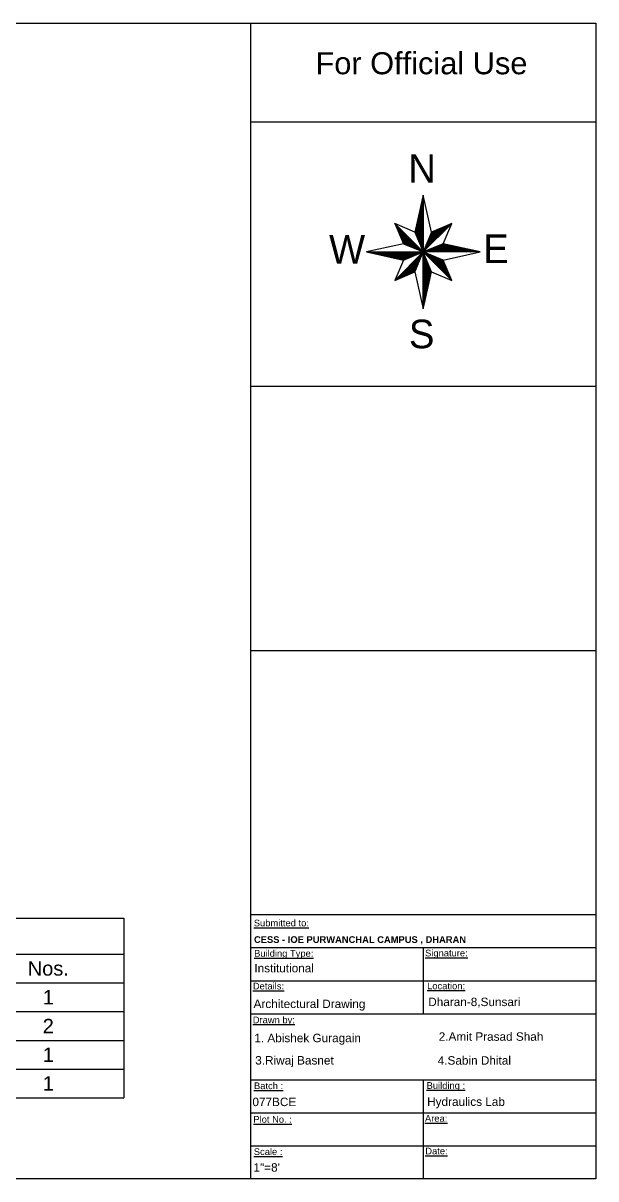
# Model space of a CAD drawing. Header units: inches. Extents: x -6800 to 96653, y -25814 to 17379.
# Drawn here: x 8369 to 8926, y -6966 to -5842 of the extents above; entities that cross this region are included whole.
import ezdxf

# ---------------------------------------------------------------- set-up
doc = ezdxf.new("R2010")
doc.units = ezdxf.units.IN
doc.header["$MEASUREMENT"] = 0
doc.layers.add('Page Format', color=7, linetype='Continuous', lineweight=25)
doc.layers.add('text', color=31, linetype='Continuous', lineweight=13)
doc.styles.add('GOTHICE', font='gothice')
doc.styles.get("Standard").update_dxf_attribs({"font": 'arial.ttf'})

# ---------------------------------------------------------------- blocks, each defined once
blk = doc.blocks.new('*T265')
at = {"layer": 'text', "color": 0, "linetype": 'ByBlock', "lineweight": -2, "transparency": 16777216}
for p, q in [((0, 0), (935.7, 0)), ((0, 0), (0, -174.8)), ((935.7, 0), (935.7, -174.8)), ((0, -35.2), (935.7, -35.2)), ((71, -35.2), (71, -174.8)), ((352, -35.2), (352, -174.8)), ((450.8, -35.2), (450.8, -174.8)), ((788.9, -35.2), (788.9, -174.8)), ((0, -63.1), (935.7, -63.1)), ((0, -91), (935.7, -91)), ((0, -118.9), (935.7, -118.9)), ((0, -146.8), (935.7, -146.8)), ((0, -174.8), (935.7, -174.8))]:
    blk.add_line(p, q, dxfattribs=at)
at = {"layer": 'text', "color": 0, "transparency": 16777216}
for s, insert, char_height, width, attachment_point in [('Opening Schedual', (467.9, -17.6), 19.388, 926.412, 5), ('S.N', (35.5, -49.1), 13.96, 61.666, 5), ('Particular', (211.5, -49.1), 13.96, 271.693, 5), ('Symbol', (401.4, -49.1), 13.96, 89.544, 5), ('Sizes', (619.9, -49.1), 13.96, 328.754, 5), ('Nos.', (862.3, -49.1), 13.96, 137.529, 5), ('Main Door', (211.5, -67.7), 13.96, 271.693, 2), ('1', (35.5, -77), 14, 61.666, 5), ('MD', (401.4, -67.7), 13.96, 89.544, 2), ('5\'-5" x 6\'-7"', (619.9, -67.7), 13.959, 328.754, 2), ('1', (862.3, -77), 14, 137.529, 5), ('2', (35.5, -105), 14, 61.666, 5), ('Door', (211.5, -95.6), 13.96, 271.693, 2), ('D', (401.4, -95.6), 14, 89.544, 2), ('3\'-2" x 9\'-0"', (619.9, -95.6), 13.959, 328.754, 2), ('2', (862.3, -105), 14, 137.529, 5), ('Window', (211.5, -123.6), 13.96, 271.693, 2), ('9\'-0" x 5\'-2"', (619.9, -123.6), 13.959, 328.754, 2), ('3', (35.5, -132.9), 14, 61.666, 5), ('W', (401.4, -123.6), 14, 89.544, 2), ('1', (862.3, -132.9), 14, 137.529, 5), ('4', (35.5, -160.8), 14, 61.666, 5), ('Window', (211.5, -151.5), 13.96, 271.693, 2), ('W1', (401.4, -151.5), 13.96, 89.544, 2), ('2\'-0" x 5\'-2"', (619.9, -151.5), 13.959, 328.754, 2), ('1', (862.3, -160.8), 14, 137.529, 5)]:
    blk.add_mtext(s, dxfattribs=dict(at, insert=insert, char_height=char_height, width=width, attachment_point=attachment_point))
blk = doc.blocks.new('*X360')
at = {"color": 0}
for p, q in [((15.32, 10.228), (16.001, 10.909)), ((15.332, 10.259), (15.97, 10.896)), ((15.345, 10.289), (15.939, 10.883)), ((15.357, 10.319), (15.908, 10.87)), ((15.37, 10.349), (15.877, 10.857)), ((15.382, 10.379), (15.846, 10.843)), ((15.395, 10.409), (15.815, 10.83)), ((15.407, 10.44), (15.784, 10.817)), ((15.42, 10.47), (15.754, 10.804)), ((15.432, 10.5), (15.723, 10.791)), ((15.445, 10.53), (15.692, 10.777)), ((15.457, 10.56), (15.661, 10.764)), ((15.47, 10.591), (15.63, 10.751)), ((15.482, 10.621), (15.599, 10.738)), ((15.495, 10.651), (15.568, 10.725)), ((15.507, 10.681), (15.537, 10.711))]:
    blk.add_line(p, q, dxfattribs=at)
blk = doc.blocks.new('*X359')
at = {"color": 0}
for p, q in [((15.325, 10.217), (15.333, 10.224)), ((15.343, 10.217), (15.363, 10.237)), ((15.361, 10.217), (15.393, 10.249)), ((15.378, 10.217), (15.424, 10.262)), ((15.396, 10.217), (15.454, 10.274)), ((15.414, 10.217), (15.484, 10.287)), ((15.432, 10.217), (15.514, 10.299)), ((15.449, 10.217), (15.544, 10.312)), ((15.467, 10.217), (15.574, 10.324)), ((15.485, 10.217), (15.605, 10.337)), ((15.502, 10.217), (15.635, 10.349)), ((15.52, 10.217), (15.665, 10.362)), ((15.538, 10.217), (15.695, 10.374)), ((15.555, 10.217), (15.725, 10.387)), ((15.573, 10.217), (15.756, 10.399)), ((15.591, 10.217), (15.786, 10.412)), ((15.608, 10.217), (15.808, 10.416)), ((15.626, 10.217), (15.822, 10.413)), ((15.644, 10.217), (15.837, 10.41)), ((15.661, 10.217), (15.851, 10.406)), ((15.679, 10.217), (15.866, 10.403)), ((15.697, 10.217), (15.88, 10.4)), ((15.714, 10.217), (15.895, 10.397)), ((15.732, 10.217), (15.909, 10.394)), ((15.75, 10.217), (15.924, 10.39)), ((15.767, 10.217), (15.938, 10.387)), ((15.785, 10.217), (15.952, 10.384)), ((15.803, 10.217), (15.967, 10.381)), ((15.82, 10.217), (15.981, 10.378)), ((15.838, 10.217), (15.996, 10.374)), ((15.856, 10.217), (16.01, 10.371)), ((15.873, 10.217), (16.025, 10.368)), ((15.891, 10.217), (16.039, 10.365)), ((15.909, 10.217), (16.054, 10.362)), ((15.926, 10.217), (16.068, 10.358)), ((15.944, 10.217), (16.083, 10.355)), ((15.962, 10.217), (16.097, 10.352)), ((15.98, 10.217), (16.112, 10.349)), ((15.997, 10.217), (16.126, 10.346)), ((16.015, 10.217), (16.141, 10.342)), ((16.033, 10.217), (16.155, 10.339)), ((16.05, 10.217), (16.17, 10.336)), ((16.068, 10.217), (16.184, 10.333)), ((16.086, 10.217), (16.198, 10.329)), ((16.103, 10.217), (16.213, 10.326)), ((16.121, 10.217), (16.227, 10.323)), ((16.139, 10.217), (16.242, 10.32)), ((16.156, 10.217), (16.256, 10.317)), ((16.174, 10.217), (16.271, 10.313)), ((16.192, 10.217), (16.285, 10.31)), ((16.209, 10.217), (16.3, 10.307)), ((16.227, 10.217), (16.314, 10.304)), ((16.245, 10.217), (16.329, 10.301)), ((16.262, 10.217), (16.343, 10.297)), ((16.28, 10.217), (16.358, 10.294)), ((16.298, 10.217), (16.372, 10.291)), ((16.315, 10.217), (16.387, 10.288)), ((16.333, 10.217), (16.401, 10.285)), ((16.351, 10.217), (16.415, 10.281)), ((16.368, 10.217), (16.43, 10.278)), ((16.386, 10.217), (16.444, 10.275)), ((16.404, 10.217), (16.459, 10.272)), ((16.421, 10.217), (16.473, 10.269)), ((16.439, 10.217), (16.488, 10.265)), ((16.457, 10.217), (16.502, 10.262)), ((16.474, 10.217), (16.517, 10.259)), ((16.492, 10.217), (16.531, 10.256)), ((16.51, 10.217), (16.546, 10.252)), ((16.528, 10.217), (16.56, 10.249)), ((16.545, 10.217), (16.575, 10.246)), ((16.563, 10.217), (16.589, 10.243)), ((16.581, 10.217), (16.604, 10.24)), ((16.598, 10.217), (16.618, 10.236)), ((16.616, 10.217), (16.633, 10.233)), ((16.634, 10.217), (16.647, 10.23)), ((16.651, 10.217), (16.661, 10.227)), ((16.669, 10.217), (16.676, 10.224)), ((16.687, 10.217), (16.69, 10.22)), ((16.704, 10.217), (16.705, 10.217))]:
    blk.add_line(p, q, dxfattribs=at)
blk = doc.blocks.new('*X358')
at = {"color": 0}
for p, q in [((15.32, 10.211), (15.322, 10.213)), ((15.329, 10.202), (15.335, 10.208)), ((15.338, 10.194), (15.347, 10.203)), ((15.347, 10.185), (15.36, 10.198)), ((15.355, 10.176), (15.372, 10.193)), ((15.364, 10.167), (15.385, 10.188)), ((15.373, 10.158), (15.397, 10.182)), ((15.382, 10.149), (15.41, 10.177)), ((15.391, 10.141), (15.422, 10.172)), ((15.4, 10.132), (15.435, 10.167)), ((15.408, 10.123), (15.447, 10.162)), ((15.417, 10.114), (15.46, 10.156)), ((15.426, 10.105), (15.472, 10.151)), ((15.435, 10.096), (15.485, 10.146)), ((15.444, 10.087), (15.497, 10.141)), ((15.453, 10.079), (15.51, 10.136)), ((15.461, 10.07), (15.522, 10.131)), ((15.47, 10.061), (15.535, 10.125)), ((15.479, 10.052), (15.547, 10.12)), ((15.488, 10.043), (15.56, 10.115)), ((15.497, 10.034), (15.572, 10.11)), ((15.506, 10.026), (15.585, 10.105)), ((15.515, 10.017), (15.597, 10.1)), ((15.523, 10.008), (15.61, 10.094)), ((15.532, 9.999), (15.622, 10.089)), ((15.541, 9.99), (15.635, 10.084)), ((15.55, 9.981), (15.647, 10.079)), ((15.559, 9.973), (15.66, 10.074)), ((15.568, 9.964), (15.672, 10.068)), ((15.576, 9.955), (15.685, 10.063)), ((15.585, 9.946), (15.697, 10.058)), ((15.594, 9.937), (15.71, 10.053)), ((15.603, 9.928), (15.722, 10.048)), ((15.612, 9.92), (15.735, 10.043)), ((15.621, 9.911), (15.747, 10.037)), ((15.629, 9.902), (15.76, 10.032)), ((15.638, 9.893), (15.772, 10.027)), ((15.647, 9.884), (15.785, 10.022)), ((15.656, 9.875), (15.797, 10.017)), ((15.665, 9.867), (15.804, 10.006)), ((15.674, 9.858), (15.81, 9.994)), ((15.682, 9.849), (15.815, 9.981)), ((15.691, 9.84), (15.82, 9.969)), ((15.7, 9.831), (15.826, 9.957)), ((15.709, 9.822), (15.831, 9.944)), ((15.718, 9.813), (15.836, 9.932)), ((15.727, 9.805), (15.841, 9.919)), ((15.735, 9.796), (15.847, 9.907)), ((15.744, 9.787), (15.852, 9.895)), ((15.753, 9.778), (15.857, 9.882)), ((15.762, 9.769), (15.863, 9.87)), ((15.771, 9.76), (15.868, 9.857)), ((15.78, 9.752), (15.873, 9.845)), ((15.789, 9.743), (15.878, 9.833)), ((15.797, 9.734), (15.884, 9.82)), ((15.806, 9.725), (15.889, 9.808)), ((15.815, 9.716), (15.894, 9.796)), ((15.824, 9.707), (15.9, 9.783)), ((15.833, 9.699), (15.905, 9.771)), ((15.842, 9.69), (15.91, 9.758)), ((15.85, 9.681), (15.916, 9.746)), ((15.859, 9.672), (15.921, 9.734)), ((15.868, 9.663), (15.926, 9.721)), ((15.877, 9.654), (15.931, 9.709)), ((15.886, 9.646), (15.937, 9.696)), ((15.895, 9.637), (15.942, 9.684)), ((15.903, 9.628), (15.947, 9.672)), ((15.912, 9.619), (15.953, 9.659)), ((15.921, 9.61), (15.958, 9.647)), ((15.93, 9.601), (15.963, 9.635)), ((15.939, 9.592), (15.968, 9.622)), ((15.948, 9.584), (15.974, 9.61)), ((15.956, 9.575), (15.979, 9.597)), ((15.965, 9.566), (15.984, 9.585)), ((15.974, 9.557), (15.99, 9.573)), ((15.983, 9.548), (15.995, 9.56)), ((15.992, 9.539), (16, 9.548)), ((16.001, 9.531), (16.006, 9.535)), ((16.009, 9.522), (16.011, 9.523))]:
    blk.add_line(p, q, dxfattribs=at)
blk = doc.blocks.new('*X357')
at = {"color": 0}
for p, q in [((15.315, 10.206), (15.318, 10.209)), ((15.315, 10.188), (15.323, 10.196)), ((15.315, 10.17), (15.328, 10.184)), ((15.315, 10.153), (15.333, 10.171)), ((15.315, 10.135), (15.339, 10.159)), ((15.315, 10.117), (15.344, 10.146)), ((15.315, 10.1), (15.349, 10.134)), ((15.315, 10.082), (15.354, 10.121)), ((15.315, 10.064), (15.359, 10.109)), ((15.315, 10.047), (15.364, 10.096)), ((15.315, 10.029), (15.37, 10.084)), ((15.315, 10.011), (15.375, 10.071)), ((15.315, 9.994), (15.38, 10.059)), ((15.315, 9.976), (15.385, 10.046)), ((15.315, 9.958), (15.39, 10.034)), ((15.315, 9.941), (15.395, 10.021)), ((15.315, 9.923), (15.401, 10.009)), ((15.315, 9.905), (15.406, 9.996)), ((15.315, 9.888), (15.411, 9.984)), ((15.315, 9.87), (15.416, 9.971)), ((15.315, 9.852), (15.421, 9.959)), ((15.315, 9.835), (15.427, 9.946)), ((15.315, 9.817), (15.432, 9.934)), ((15.315, 9.799), (15.437, 9.921)), ((15.315, 9.782), (15.442, 9.909)), ((15.315, 9.764), (15.447, 9.896)), ((15.315, 9.746), (15.452, 9.884)), ((15.315, 9.729), (15.458, 9.871)), ((15.315, 9.711), (15.463, 9.859)), ((15.315, 9.693), (15.468, 9.846)), ((15.315, 9.676), (15.473, 9.834)), ((15.315, 9.658), (15.478, 9.821)), ((15.315, 9.64), (15.484, 9.809)), ((15.315, 9.622), (15.489, 9.796)), ((15.315, 9.605), (15.494, 9.784)), ((15.315, 9.587), (15.499, 9.771)), ((15.315, 9.569), (15.504, 9.759)), ((15.315, 9.552), (15.509, 9.746)), ((15.315, 9.534), (15.515, 9.734)), ((15.315, 9.516), (15.512, 9.714)), ((15.315, 9.499), (15.507, 9.691)), ((15.315, 9.481), (15.502, 9.668)), ((15.315, 9.463), (15.497, 9.646)), ((15.315, 9.446), (15.492, 9.623)), ((15.315, 9.428), (15.487, 9.6)), ((15.315, 9.41), (15.482, 9.577)), ((15.315, 9.393), (15.477, 9.555)), ((15.315, 9.375), (15.472, 9.532)), ((15.315, 9.357), (15.467, 9.509)), ((15.315, 9.34), (15.462, 9.487)), ((15.315, 9.322), (15.457, 9.464)), ((15.315, 9.304), (15.452, 9.441)), ((15.315, 9.287), (15.447, 9.418)), ((15.315, 9.269), (15.442, 9.396)), ((15.315, 9.251), (15.436, 9.373)), ((15.315, 9.234), (15.431, 9.35)), ((15.315, 9.216), (15.426, 9.328)), ((15.315, 9.198), (15.421, 9.305)), ((15.315, 9.181), (15.416, 9.282)), ((15.315, 9.163), (15.411, 9.259)), ((15.315, 9.145), (15.406, 9.237)), ((15.315, 9.128), (15.401, 9.214)), ((15.315, 9.11), (15.396, 9.191)), ((15.315, 9.092), (15.391, 9.169)), ((15.315, 9.074), (15.386, 9.146)), ((15.315, 9.057), (15.381, 9.123)), ((15.315, 9.039), (15.376, 9.1)), ((15.315, 9.021), (15.371, 9.078)), ((15.315, 9.004), (15.366, 9.055)), ((15.315, 8.986), (15.361, 9.032)), ((15.315, 8.968), (15.356, 9.01)), ((15.315, 8.951), (15.351, 8.987)), ((15.315, 8.933), (15.346, 8.964)), ((15.315, 8.915), (15.341, 8.941)), ((15.315, 8.898), (15.336, 8.919)), ((15.315, 8.88), (15.331, 8.896)), ((15.315, 8.862), (15.326, 8.873)), ((15.315, 8.845), (15.321, 8.851)), ((15.315, 8.827), (15.316, 8.828))]:
    blk.add_line(p, q, dxfattribs=at)
blk = doc.blocks.new('*X356')
at = {"color": 0}
for p, q in [((14.635, 9.527), (15.307, 10.198)), ((14.666, 9.54), (15.295, 10.168)), ((14.697, 9.553), (15.282, 10.138)), ((14.728, 9.566), (15.27, 10.108)), ((14.759, 9.579), (15.257, 10.078)), ((14.79, 9.593), (15.245, 10.047)), ((14.821, 9.606), (15.232, 10.017)), ((14.852, 9.619), (15.22, 9.987)), ((14.882, 9.632), (15.207, 9.957)), ((14.913, 9.645), (15.195, 9.927)), ((14.944, 9.659), (15.182, 9.896)), ((14.975, 9.672), (15.17, 9.866)), ((15.006, 9.685), (15.157, 9.836)), ((15.037, 9.698), (15.145, 9.806)), ((15.068, 9.711), (15.132, 9.776)), ((15.099, 9.725), (15.12, 9.746))]:
    blk.add_line(p, q, dxfattribs=at)
blk = doc.blocks.new('*X355')
at = {"color": 0}
for p, q in [((13.928, 10.215), (13.929, 10.217)), ((13.942, 10.212), (13.947, 10.217)), ((13.957, 10.209), (13.964, 10.217)), ((13.971, 10.206), (13.982, 10.217)), ((13.985, 10.202), (14, 10.217)), ((14, 10.199), (14.017, 10.217)), ((14.014, 10.196), (14.035, 10.217)), ((14.029, 10.193), (14.053, 10.217)), ((14.043, 10.19), (14.07, 10.217)), ((14.058, 10.186), (14.088, 10.217)), ((14.072, 10.183), (14.106, 10.217)), ((14.087, 10.18), (14.123, 10.217)), ((14.101, 10.177), (14.141, 10.217)), ((14.116, 10.174), (14.159, 10.217)), ((14.13, 10.17), (14.176, 10.217)), ((14.145, 10.167), (14.194, 10.217)), ((14.159, 10.164), (14.212, 10.217)), ((14.174, 10.161), (14.229, 10.217)), ((14.188, 10.158), (14.247, 10.217)), ((14.203, 10.154), (14.265, 10.217)), ((14.217, 10.151), (14.282, 10.217)), ((14.231, 10.148), (14.3, 10.217)), ((14.246, 10.145), (14.318, 10.217)), ((14.26, 10.142), (14.335, 10.217)), ((14.275, 10.138), (14.353, 10.217)), ((14.289, 10.135), (14.371, 10.217)), ((14.304, 10.132), (14.389, 10.217)), ((14.318, 10.129), (14.406, 10.217)), ((14.333, 10.125), (14.424, 10.217)), ((14.347, 10.122), (14.442, 10.217)), ((14.362, 10.119), (14.459, 10.217)), ((14.376, 10.116), (14.477, 10.217)), ((14.391, 10.113), (14.495, 10.217)), ((14.405, 10.109), (14.512, 10.217)), ((14.42, 10.106), (14.53, 10.217)), ((14.434, 10.103), (14.548, 10.217)), ((14.449, 10.1), (14.565, 10.217)), ((14.463, 10.097), (14.583, 10.217)), ((14.477, 10.093), (14.601, 10.217)), ((14.492, 10.09), (14.618, 10.217)), ((14.506, 10.087), (14.636, 10.217)), ((14.521, 10.084), (14.654, 10.217)), ((14.535, 10.081), (14.671, 10.217)), ((14.55, 10.077), (14.689, 10.217)), ((14.564, 10.074), (14.707, 10.217)), ((14.579, 10.071), (14.724, 10.217)), ((14.593, 10.068), (14.742, 10.217)), ((14.608, 10.065), (14.76, 10.217)), ((14.622, 10.061), (14.777, 10.217)), ((14.637, 10.058), (14.795, 10.217)), ((14.651, 10.055), (14.813, 10.217)), ((14.666, 10.052), (14.83, 10.217)), ((14.68, 10.048), (14.848, 10.217)), ((14.694, 10.045), (14.866, 10.217)), ((14.709, 10.042), (14.883, 10.217)), ((14.723, 10.039), (14.901, 10.217)), ((14.738, 10.036), (14.919, 10.217)), ((14.752, 10.032), (14.937, 10.217)), ((14.767, 10.029), (14.954, 10.217)), ((14.781, 10.026), (14.972, 10.217)), ((14.796, 10.023), (14.99, 10.217)), ((14.81, 10.02), (15.007, 10.217)), ((14.825, 10.016), (15.025, 10.217)), ((14.85, 10.024), (15.043, 10.217)), ((14.88, 10.037), (15.06, 10.217)), ((14.911, 10.049), (15.078, 10.217)), ((14.941, 10.062), (15.096, 10.217)), ((14.971, 10.074), (15.113, 10.217)), ((15.001, 10.087), (15.131, 10.217)), ((15.031, 10.099), (15.149, 10.217)), ((15.061, 10.112), (15.166, 10.217)), ((15.092, 10.124), (15.184, 10.217)), ((15.122, 10.137), (15.202, 10.217)), ((15.152, 10.149), (15.219, 10.217)), ((15.182, 10.162), (15.237, 10.217)), ((15.212, 10.174), (15.255, 10.217)), ((15.243, 10.187), (15.272, 10.217)), ((15.273, 10.199), (15.29, 10.217)), ((15.303, 10.212), (15.308, 10.217))]:
    blk.add_line(p, q, dxfattribs=at)
blk = doc.blocks.new('*X354')
at = {"color": 0}
for p, q in [((14.62, 10.907), (14.622, 10.909)), ((14.625, 10.895), (14.631, 10.901)), ((14.63, 10.883), (14.639, 10.892)), ((14.636, 10.87), (14.648, 10.883)), ((14.641, 10.858), (14.657, 10.874)), ((14.646, 10.845), (14.666, 10.865)), ((14.651, 10.833), (14.675, 10.856)), ((14.657, 10.821), (14.684, 10.848)), ((14.662, 10.808), (14.693, 10.839)), ((14.667, 10.796), (14.701, 10.83)), ((14.673, 10.784), (14.71, 10.821)), ((14.678, 10.771), (14.719, 10.812)), ((14.683, 10.759), (14.728, 10.803)), ((14.689, 10.746), (14.737, 10.795)), ((14.694, 10.734), (14.746, 10.786)), ((14.699, 10.722), (14.754, 10.777)), ((14.704, 10.709), (14.763, 10.768)), ((14.71, 10.697), (14.772, 10.759)), ((14.715, 10.685), (14.781, 10.75)), ((14.72, 10.672), (14.79, 10.742)), ((14.726, 10.66), (14.799, 10.733)), ((14.731, 10.647), (14.807, 10.724)), ((14.736, 10.635), (14.816, 10.715)), ((14.741, 10.623), (14.825, 10.706)), ((14.747, 10.61), (14.834, 10.697)), ((14.752, 10.598), (14.843, 10.689)), ((14.757, 10.585), (14.852, 10.68)), ((14.763, 10.573), (14.86, 10.671)), ((14.768, 10.561), (14.869, 10.662)), ((14.773, 10.548), (14.878, 10.653)), ((14.779, 10.536), (14.887, 10.644)), ((14.784, 10.524), (14.896, 10.635)), ((14.789, 10.511), (14.905, 10.627)), ((14.794, 10.499), (14.913, 10.618)), ((14.8, 10.486), (14.922, 10.609)), ((14.805, 10.474), (14.931, 10.6)), ((14.81, 10.462), (14.94, 10.591)), ((14.816, 10.449), (14.949, 10.582)), ((14.821, 10.437), (14.958, 10.574)), ((14.826, 10.424), (14.967, 10.565)), ((14.835, 10.415), (14.975, 10.556)), ((14.847, 10.41), (14.984, 10.547)), ((14.86, 10.405), (14.993, 10.538)), ((14.872, 10.4), (15.002, 10.529)), ((14.885, 10.395), (15.011, 10.521)), ((14.897, 10.389), (15.02, 10.512)), ((14.91, 10.384), (15.028, 10.503)), ((14.922, 10.379), (15.037, 10.494)), ((14.935, 10.374), (15.046, 10.485)), ((14.947, 10.369), (15.055, 10.476)), ((14.96, 10.364), (15.064, 10.468)), ((14.972, 10.358), (15.073, 10.459)), ((14.985, 10.353), (15.081, 10.45)), ((14.997, 10.348), (15.09, 10.441)), ((15.01, 10.343), (15.099, 10.432)), ((15.022, 10.338), (15.108, 10.423)), ((15.035, 10.333), (15.117, 10.415)), ((15.047, 10.327), (15.126, 10.406)), ((15.06, 10.322), (15.134, 10.397)), ((15.072, 10.317), (15.143, 10.388)), ((15.085, 10.312), (15.152, 10.379)), ((15.097, 10.307), (15.161, 10.37)), ((15.11, 10.301), (15.17, 10.361)), ((15.122, 10.296), (15.179, 10.353)), ((15.135, 10.291), (15.187, 10.344)), ((15.147, 10.286), (15.196, 10.335)), ((15.16, 10.281), (15.205, 10.326)), ((15.172, 10.276), (15.214, 10.317)), ((15.185, 10.27), (15.223, 10.308)), ((15.197, 10.265), (15.232, 10.3)), ((15.21, 10.26), (15.241, 10.291)), ((15.222, 10.255), (15.249, 10.282)), ((15.235, 10.25), (15.258, 10.273)), ((15.247, 10.245), (15.267, 10.264)), ((15.26, 10.239), (15.276, 10.255)), ((15.272, 10.234), (15.285, 10.247)), ((15.285, 10.229), (15.294, 10.238)), ((15.297, 10.224), (15.302, 10.229)), ((15.31, 10.219), (15.311, 10.22))]:
    blk.add_line(p, q, dxfattribs=at)
blk = doc.blocks.new('*X353')
at = {"color": 0}
for p, q in [((15.313, 11.6), (15.315, 11.602)), ((15.232, 11.237), (15.315, 11.32)), ((15.237, 11.26), (15.315, 11.337)), ((15.242, 11.282), (15.315, 11.355)), ((15.247, 11.305), (15.315, 11.373)), ((15.252, 11.328), (15.315, 11.39)), ((15.257, 11.351), (15.315, 11.408)), ((15.262, 11.373), (15.315, 11.426)), ((15.267, 11.396), (15.315, 11.443)), ((15.272, 11.419), (15.315, 11.461)), ((15.277, 11.441), (15.315, 11.479)), ((15.282, 11.464), (15.315, 11.496)), ((15.287, 11.487), (15.315, 11.514)), ((15.293, 11.51), (15.315, 11.532)), ((15.298, 11.532), (15.315, 11.549)), ((15.303, 11.555), (15.315, 11.567)), ((15.308, 11.578), (15.315, 11.585)), ((15.152, 10.874), (15.315, 11.037)), ((15.157, 10.896), (15.315, 11.054)), ((15.162, 10.919), (15.315, 11.072)), ((15.167, 10.942), (15.315, 11.09)), ((15.172, 10.964), (15.315, 11.107)), ((15.177, 10.987), (15.315, 11.125)), ((15.182, 11.01), (15.315, 11.143)), ((15.187, 11.033), (15.315, 11.16)), ((15.192, 11.055), (15.315, 11.178)), ((15.197, 11.078), (15.315, 11.196)), ((15.202, 11.101), (15.315, 11.213)), ((15.207, 11.123), (15.315, 11.231)), ((15.212, 11.146), (15.315, 11.249)), ((15.217, 11.169), (15.315, 11.266)), ((15.222, 11.192), (15.315, 11.284)), ((15.227, 11.214), (15.315, 11.302)), ((15.116, 10.715), (15.315, 10.913)), ((15.116, 10.696), (15.315, 10.895)), ((15.121, 10.737), (15.315, 10.931)), ((15.121, 10.684), (15.315, 10.878)), ((15.126, 10.76), (15.315, 10.948)), ((15.126, 10.671), (15.315, 10.86)), ((15.131, 10.783), (15.315, 10.966)), ((15.131, 10.659), (15.315, 10.842)), ((15.136, 10.805), (15.315, 10.984)), ((15.137, 10.646), (15.315, 10.825)), ((15.141, 10.828), (15.315, 11.001)), ((15.142, 10.634), (15.315, 10.807)), ((15.146, 10.851), (15.315, 11.019)), ((15.147, 10.621), (15.315, 10.789)), ((15.152, 10.609), (15.315, 10.772)), ((15.157, 10.596), (15.315, 10.754)), ((15.163, 10.584), (15.315, 10.736)), ((15.168, 10.571), (15.315, 10.718)), ((15.173, 10.559), (15.315, 10.701)), ((15.178, 10.546), (15.315, 10.683)), ((15.183, 10.534), (15.315, 10.665)), ((15.188, 10.521), (15.315, 10.648)), ((15.194, 10.509), (15.315, 10.63)), ((15.199, 10.496), (15.315, 10.612)), ((15.204, 10.484), (15.315, 10.595)), ((15.209, 10.471), (15.315, 10.577)), ((15.214, 10.459), (15.315, 10.559)), ((15.219, 10.446), (15.315, 10.542)), ((15.225, 10.434), (15.315, 10.524)), ((15.23, 10.421), (15.315, 10.506)), ((15.235, 10.409), (15.315, 10.489)), ((15.24, 10.396), (15.315, 10.471)), ((15.245, 10.384), (15.315, 10.453)), ((15.251, 10.371), (15.315, 10.436)), ((15.256, 10.359), (15.315, 10.418)), ((15.261, 10.346), (15.315, 10.4)), ((15.266, 10.334), (15.315, 10.383)), ((15.271, 10.321), (15.315, 10.365)), ((15.276, 10.309), (15.315, 10.347)), ((15.282, 10.296), (15.315, 10.33)), ((15.287, 10.284), (15.315, 10.312)), ((15.292, 10.271), (15.315, 10.294)), ((15.297, 10.259), (15.315, 10.277)), ((15.302, 10.246), (15.315, 10.259)), ((15.307, 10.234), (15.315, 10.241)), ((15.313, 10.221), (15.315, 10.224))]:
    blk.add_line(p, q, dxfattribs=at)

msp = doc.modelspace()

# ---------------------------------------------------------------- linework, layer by layer
for p, q in [((7342.5, -5842.3), (8926.5, -5842.3)), ((8590.5, -5842.3), (8590.5, -5938.3)), ((8926.5, -5842.3), (8926.5, -6965.5)), ((8590.5, -5938.3), (8926.5, -5938.3)), ((8590.5, -5938.3), (8590.5, -6965.5)), ((8590.5, -6195.1), (8926.5, -6195.1)), ((8590.5, -6451.9), (8926.5, -6451.9)), ((8590.5, -6708.7), (8926.5, -6708.7)), ((8590.5, -6740.8), (8926.5, -6740.8)), ((8758.5, -6740.8), (8758.5, -6805)), ((8590.5, -6772.9), (8926.5, -6772.9)), ((8590.5, -6805), (8926.5, -6805)), ((8590.5, -6869.2), (8926.5, -6869.2)), ((8758.5, -6869.2), (8758.5, -6965.5)), ((8590.5, -6901.3), (8926.5, -6901.3)), ((8590.5, -6933.4), (8926.5, -6933.4)), ((8926.5, -6965.5), (7342.5, -6965.5))]:
    msp.add_line(p, q)
at = {"transparency": 33554687}
for p, q in [((8758.5, -6009.4), (8750.5, -6045.4)), ((8766.5, -6045.4), (8758.5, -6009.4)), ((8758.5, -6009.4), (8758.5, -6064.7)), ((8730.8, -6036.9), (8739.2, -6056.7)), ((8750.5, -6045.4), (8730.8, -6036.9)), ((8730.8, -6036.9), (8758.5, -6064.7)), ((8786.2, -6036.9), (8758.5, -6064.7)), ((8786.2, -6036.9), (8766.5, -6045.4)), ((8777.8, -6056.7), (8786.2, -6036.9)), ((8750.5, -6045.4), (8758.5, -6064.7)), ((8766.5, -6045.4), (8758.5, -6064.7)), ((8739.2, -6056.7), (8703.2, -6064.7)), ((8703.2, -6064.7), (8739.2, -6072.7)), ((8703.2, -6064.7), (8758.5, -6064.7)), ((8730.8, -6092.4), (8758.5, -6064.7)), ((8739.2, -6056.7), (8758.5, -6064.7)), ((8739.2, -6072.7), (8758.5, -6064.7)), ((8750.5, -6084), (8758.5, -6064.7)), ((8777.8, -6056.7), (8758.5, -6064.7)), ((8813.8, -6064.7), (8758.5, -6064.7)), ((8777.8, -6072.7), (8758.5, -6064.7)), ((8786.2, -6092.4), (8758.5, -6064.7)), ((8766.5, -6084), (8758.5, -6064.7)), ((8758.5, -6120), (8758.5, -6064.7)), ((8813.8, -6064.7), (8777.8, -6056.7)), ((8777.8, -6072.7), (8813.8, -6064.7)), ((8739.2, -6072.7), (8730.8, -6092.4)), ((8786.2, -6092.4), (8777.8, -6072.7)), ((8730.8, -6092.4), (8750.5, -6084)), ((8750.5, -6084), (8758.5, -6120)), ((8758.5, -6120), (8766.5, -6084)), ((8766.5, -6084), (8786.2, -6092.4))]:
    msp.add_line(p, q, dxfattribs=at)

# ---------------------------------------------------------------- block references
at = {"transparency": 33554687, "xscale": 39.71065521615952, "yscale": 39.71065521615952, "zscale": 39.71065521615952}
for name in ['*X353', '*X354', '*X360', '*X355', '*X357', '*X358', '*X359', '*X356']:
    msp.add_blockref(name, (8150.4, -6470.4), dxfattribs=at)
msp.add_blockref('*T265', (7531.5, -6712))

# ---------------------------------------------------------------- texts
at = {"transparency": 33554687, "style": 'GOTHICE'}
for s, p in [('N', (8744, -5997.5)), ('W', (8666.9, -6076)), ('E', (8816.8, -6075.5)), ('S', (8744.6, -6158.3))]:
    msp.add_text(s, height=27.8, dxfattribs=at).set_placement(p)
at = {"layer": 'Page Format', "attachment_point": 1}
for s, width, gutter_width, insert, char_height in [('For Official Use', 316.816, 107.1, (8653.7, -5870.6), 21.422), ('{\\LSubmitted to:}', 86.411, 1.72, (8593.7, -6713.6), 6.516), ('{\\fArial|b1|i0|c0|p34;CESS - IOE PURWANCHAL CAMPUS , DHARAN}', 231.792, 1.72, (8593.9, -6729.7), 6.516), ('{\\LBuilding Type:}', 86.411, 1.72, (8594, -6743.1), 6.516), ('{\\LSignature:}', 86.411, 1.72, (8760.3, -6742.8), 6.516), ('Institutional', 121.163, 41, (8594.3, -6756.6), 8.193), ('{\\LDetails:}', 86.411, 1.72, (8592.8, -6774.9), 6.516), ('{\\LLocation:}', 86.411, 1.72, (8762.3, -6774.7), 6.516), ('Architectural Drawing', 121.163, 41, (8593.5, -6791.3), 8.193), ('Dharan-8,Sunsari', 121.163, 41, (8763.4, -6789.4), 8.193), ('{\\LDrawn by:}', 86.411, 1.72, (8592.7, -6807.8), 6.516), ('1. Abishek Guragain', 121.163, 41, (8594.2, -6824.5), 8.193), ('2.Amit Prasad Shah', 121.163, 41, (8773.6, -6823.1), 8.193), ('3.Riwaj Basnet', 121.163, 41, (8595.1, -6846.2), 8.193), ('4.Sabin Dhital', 121.163, 41, (8772.6, -6846.3), 8.193), ('{\\LBatch :}', 86.411, 1.72, (8593.9, -6871.8), 6.516), ('{\\LBuilding :}', 86.411, 1.72, (8761.8, -6871.5), 6.516), ('077BCE', 121.163, 41, (8592.4, -6886.6), 8.19), ('Hydraulics Lab', 121.163, 41, (8762.3, -6886.4), 8.193), ('{\\LPlot No. :}', 86.411, 1.72, (8593.3, -6904.4), 6.516), ('{\\LArea:}', 86.411, 1.72, (8760.2, -6903.5), 6.52), ('{\\LScale :}', 86.411, 1.72, (8593.7, -6935.8), 6.516), ('{\\LDate:}', 86.411, 1.72, (8760.5, -6935.2), 6.52), ('1"=8\'', 121.163, 41, (8593.4, -6950.3), 8.19)]:
    msp.add_mtext_dynamic_manual_height_columns(s, width=width, gutter_width=gutter_width, heights=[0], dxfattribs=dict(at, insert=insert, char_height=char_height))

doc.saveas('drawing.dxf')
